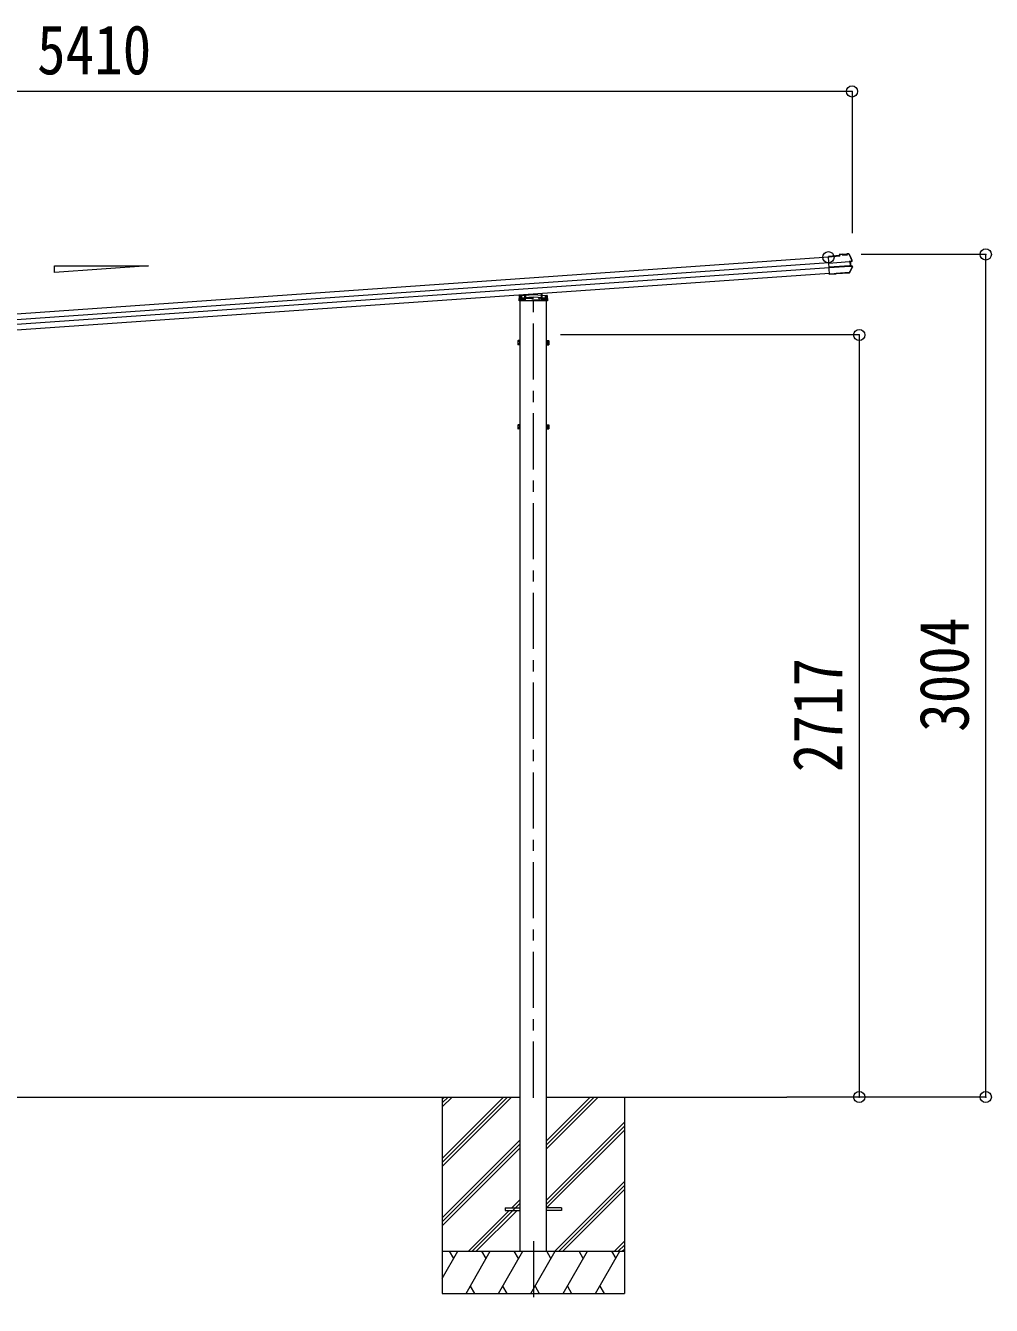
# Model space of a CAD drawing. Units: millimetres at full size, sheet at 1:40. Extents: x -11243 to 11243, y -7760 to 7760.
# Drawn here: x 3416 to 6858, y -5024 to -462 of the extents above; entities that cross this region are included whole.
import ezdxf
from ezdxf.enums import TextEntityAlignment as Align

# ---------------------------------------------------------------- set-up
doc = ezdxf.new("R2010")
doc.units = ezdxf.units.MM
doc.header["$LTSCALE"] = 40
doc.header["$PDMODE"] = 32
doc.header["$PDSIZE"] = 40
doc.linetypes.add('CHAIN1', pattern=[8, 5, -1, 1, -1])
doc.linetypes.add('DASHED1', pattern=[1.8, 1.2, -0.6])
for name, color, linetype, lineweight in [('0-0_0', 7, 'Continuous', 9), ('0-1_本体', 5, 'CHAIN1', 9), ('0-3_ELV2', 4, 'Continuous', 9), ('0-6_OTH_LINE', 6, 'Continuous', 9), ('0-7_SHAPE', 4, 'Continuous', 9)]:
    doc.layers.add(name, color=color, linetype=linetype, lineweight=lineweight)
doc.styles.add('ＭＳ ゴシック', font='')
doc.styles.get('ＭＳ ゴシック').set_extended_font_data('MS Gothic')

msp = doc.modelspace()

# ---------------------------------------------------------------- linework, layer by layer
at = {"layer": '0-0_0'}
for p, q in [((2172.01, -4281.4), (5179.01, -4281.4)), ((4900.51, -4281.4), (4900.51, -4981.4)), ((4900.51, -4500.38), (5119.49, -4281.4)), ((4900.51, -4514.52), (5133.63, -4281.4)), ((4900.51, -4528.66), (5147.78, -4281.4)), ((4900.51, -4316.53), (4935.64, -4281.4)), ((4900.51, -4302.39), (4921.5, -4281.4)), ((4900.51, -4288.24), (4907.36, -4281.4)), ((5272.01, -4465.53), (5456.14, -4281.4)), ((5272.01, -4451.39), (5442, -4281.4)), ((5272.01, -4437.24), (5427.86, -4281.4)), ((5272.01, -4281.4), (6129.29, -4281.4)), ((5550.51, -4281.4), (5550.51, -4981.4)), ((5272.01, -4649.37), (5550.51, -4370.88)), ((5272.01, -4663.52), (5550.51, -4385.02)), ((5272.77, -4676.9), (5550.51, -4399.16)), ((4900.51, -4712.51), (5179.01, -4434.01)), ((4900.51, -4726.65), (5179.01, -4448.15)), ((4900.51, -4740.79), (5179.01, -4462.29)), ((5302.12, -4831.4), (5550.51, -4583.01)), ((5316.26, -4831.4), (5550.51, -4597.15)), ((5148.25, -4676.9), (5179.01, -4646.14)), ((5330.4, -4831.4), (5550.51, -4611.29)), ((4993.75, -4831.4), (5139.25, -4685.9)), ((5007.89, -4831.4), (5179.01, -4660.28)), ((5022.04, -4831.4), (5167.54, -4685.9)), ((4900.51, -4831.4), (5550.51, -4831.4)), ((4900.51, -4928.65), (4956.66, -4831.4)), ((4941.66, -4857.38), (4926.66, -4831.4)), ((4985.53, -4981.4), (5072.13, -4831.4)), ((5057.13, -4857.38), (5042.13, -4831.4)), ((5101, -4981.4), (5187.6, -4831.4)), ((5172.6, -4857.38), (5157.6, -4831.4)), ((5216.47, -4981.4), (5303.07, -4831.4)), ((5288.07, -4857.38), (5273.07, -4831.4)), ((5331.94, -4981.4), (5418.54, -4831.4)), ((5403.54, -4857.38), (5388.54, -4831.4)), ((5447.41, -4981.4), (5534.01, -4831.4)), ((5504.01, -4831.4), (5519.01, -4857.38)), ((5514.25, -4831.4), (5550.51, -4795.14)), ((5528.39, -4831.4), (5550.51, -4809.28)), ((5542.54, -4831.4), (5550.51, -4823.42)), ((5000.53, -4955.42), (5015.53, -4981.4)), ((5116, -4955.42), (5131, -4981.4)), ((5231.47, -4955.42), (5246.47, -4981.4)), ((5346.94, -4955.42), (5361.94, -4981.4)), ((5462.41, -4955.42), (5477.41, -4981.4)), ((4900.51, -4981.4), (5550.51, -4981.4))]:
    msp.add_line(p, q, dxfattribs=at)
at = {"layer": '0-1_本体'}
for p, q in [((5225.51, -4283.9), (5225.51, -1409.21)), ((5225.51, -4795.27), (5225.51, -5024.27))]:
    msp.add_line(p, q, dxfattribs=at)
at = {"layer": '0-3_ELV2'}
for p, q in [((6328.84, -1276.3), (6315.98, -1277.2)), ((6315.98, -1277.2), (6316.28, -1281.59)), ((6328.95, -1277.8), (6328.84, -1276.3)), ((6328.84, -1276.3), (6329.05, -1276.9)), ((6343.34, -1277.29), (6328.99, -1278.3)), ((6343.09, -1275.92), (6343.21, -1275.3)), ((6348.38, -1274.94), (6343.21, -1275.3)), ((6343.34, -1277.29), (6343.31, -1276.83)), ((6344.75, -1278.7), (6344.61, -1276.74)), ((6277.2, -1287.51), (1066.12, -1651.9)), ((6278.62, -1307.82), (1067.54, -1672.21)), ((6316.28, -1281.59), (6276.98, -1284.34)), ((6281.49, -1348.78), (6276.98, -1284.34)), ((6277.08, -1285.84), (6317.88, -1282.99)), ((6278.65, -1308.3), (6351.56, -1303.2)), ((6351.65, -1304.43), (6278.74, -1309.53)), ((6352.62, -1318.3), (6279.71, -1323.4)), ((6279.8, -1324.63), (6352.7, -1319.53)), ((6328.95, -1277.8), (6317.58, -1278.6)), ((6317.88, -1282.99), (6317.58, -1278.6)), ((6317.58, -1278.6), (6318.16, -1279.18)), ((6318.6, -1283.61), (6317.88, -1282.99)), ((6328.96, -1277.83), (6327.65, -1277.92)), ((6327.65, -1277.92), (6327.79, -1279.89)), ((6327.79, -1279.89), (6344.75, -1278.7)), ((6328.95, -1277.8), (6328.96, -1277.83)), ((6328.96, -1277.83), (6328.99, -1278.3)), ((6333.17, -1278.01), (6333.28, -1279.5)), ((6339.26, -1279.08), (6339.16, -1277.59)), ((6353.05, -1303.09), (6353.97, -1303.03)), ((6353.42, -1304.42), (6353.93, -1304.38)), ((6353.6, -1319.41), (6353.83, -1319.39)), ((6359.88, -1301.45), (6353.97, -1303.03)), ((6353.97, -1303.03), (6355.11, -1319.36)), ((6354.2, -1319.43), (6355.11, -1319.36)), ((6354.89, -1318.03), (6354.37, -1318.06)), ((6354.63, -1304.22), (6355.55, -1304.16)), ((6355.11, -1319.36), (6361.15, -1320.1)), ((6355.6, -1318.09), (6356.52, -1318.02)), ((6279.83, -1325.06), (1068.74, -1689.45)), ((6281.25, -1345.37), (1070.16, -1709.76)), ((6298.14, -1346.11), (6281.38, -1347.28)), ((6288.94, -1347.86), (6281.46, -1348.39)), ((6298.24, -1347.61), (6281.49, -1348.78)), ((6288.97, -1348.26), (6288.86, -1346.76)), ((6298.14, -1346.11), (6298.31, -1345.73)), ((6298.14, -1346.11), (6298.24, -1347.61)), ((6298.24, -1347.61), (6298.42, -1347.23)), ((6298.31, -1345.73), (6304.3, -1345.31)), ((6298.31, -1345.73), (6298.42, -1347.23)), ((6298.42, -1347.23), (6304.4, -1346.81)), ((6304.3, -1345.31), (6304.52, -1345.67)), ((6351.59, -1342.37), (6304.52, -1345.67)), ((6304.52, -1345.67), (6304.63, -1347.16)), ((6350.77, -1343.94), (6304.63, -1347.16)), ((5176.57, -1431.83), (5225.51, -1428.41)), ((5177.1, -1423.32), (5225.51, -1419.94)), ((5179.01, -4831.4), (5179.01, -1442.34)), ((5225.51, -1419.94), (5273.93, -1423.32)), ((5225.51, -1428.41), (5274.45, -1431.83)), ((5255.33, -1417.4), (5255.61, -1422.04)), ((5272.01, -4831.4), (5272.01, -1442.34)), ((5274.86, -1424.26), (5275.96, -1442.34)), ((5170.31, -1585.64), (5170.89, -1584.63)), ((5170.31, -1585.64), (5170.31, -1598.64)), ((5175.81, -1584.63), (5170.89, -1584.63)), ((5175.81, -1588.38), (5170.89, -1588.38)), ((5175.81, -1595.89), (5170.89, -1595.89)), ((5175.8, -1592.44), (5177.41, -1592.44)), ((5175.81, -1584.43), (5175.81, -1599.44)), ((5177.41, -1584.89), (5175.81, -1584.89)), ((5175.81, -1591.44), (5177.41, -1591.44)), ((5273.61, -1584.89), (5275.21, -1584.89)), ((5275.21, -1591.44), (5273.61, -1591.44)), ((5275.22, -1592.44), (5273.61, -1592.44)), ((5275.21, -1584.43), (5275.21, -1599.44)), ((5275.21, -1584.43), (5280.13, -1584.43)), ((5275.21, -1588.18), (5280.13, -1588.18)), ((5275.21, -1595.69), (5280.13, -1595.69)), ((5280.71, -1585.44), (5280.13, -1584.43)), ((5280.71, -1585.44), (5280.71, -1598.44)), ((5170.31, -1598.64), (5170.89, -1599.64)), ((5175.81, -1599.64), (5170.89, -1599.64)), ((5175.81, -1598.99), (5177.41, -1598.99)), ((5275.21, -1598.99), (5273.61, -1598.99)), ((5275.21, -1599.44), (5280.13, -1599.44)), ((5280.71, -1598.44), (5280.13, -1599.44)), ((5170.31, -1885.64), (5170.89, -1884.63)), ((5170.31, -1885.64), (5170.31, -1898.64)), ((5170.31, -1898.64), (5170.89, -1899.64)), ((5175.81, -1884.63), (5170.89, -1884.63)), ((5175.81, -1888.38), (5170.89, -1888.38)), ((5175.81, -1895.89), (5170.89, -1895.89)), ((5175.81, -1899.64), (5170.89, -1899.64)), ((5175.8, -1892.44), (5177.41, -1892.44)), ((5175.81, -1884.43), (5175.81, -1899.44)), ((5177.41, -1884.89), (5175.81, -1884.89)), ((5175.81, -1891.44), (5177.41, -1891.44)), ((5175.81, -1898.99), (5177.41, -1898.99)), ((5273.61, -1884.89), (5275.21, -1884.89)), ((5275.21, -1891.44), (5273.61, -1891.44)), ((5275.22, -1892.44), (5273.61, -1892.44)), ((5275.21, -1898.99), (5273.61, -1898.99)), ((5275.21, -1884.43), (5275.21, -1899.44)), ((5275.21, -1884.43), (5280.13, -1884.43)), ((5275.21, -1888.18), (5280.13, -1888.18)), ((5275.21, -1895.69), (5280.13, -1895.69)), ((5275.21, -1899.44), (5280.13, -1899.44)), ((5280.71, -1885.44), (5280.13, -1884.43)), ((5280.71, -1898.44), (5280.13, -1899.44)), ((5280.71, -1885.44), (5280.71, -1898.44)), ((5125.51, -4676.9), (5179.01, -4676.9)), ((5325.51, -4676.9), (5272.01, -4676.9))]:
    msp.add_line(p, q, dxfattribs=at)
at = {"layer": '0-3_ELV2', "linetype": 'DASHED1'}
for p, q in [((5176.64, -1431.84), (5274.38, -1431.84)), ((5179.12, -1425.19), (5178.07, -1442.34)), ((5178.54, -1434.64), (5183.51, -1434.64)), ((5178.59, -1433.84), (5272.44, -1433.84)), ((5225.51, -1430.41), (5178.6, -1433.69)), ((5225.51, -1421.94), (5179.12, -1425.19)), ((5182.31, -1424.96), (5182.31, -1438.6)), ((5182.31, -1438.6), (5183.31, -1440.34)), ((5267.71, -1440.34), (5183.31, -1440.34)), ((5183.51, -1424.88), (5183.51, -1440.34)), ((5185.01, -1433.24), (5185.01, -1440.34)), ((5188.11, -1433.84), (5188.11, -1440.34)), ((5188.24, -1433.84), (5188.24, -1440.34)), ((5188.51, -1433), (5188.51, -1440.34)), ((5188.51, -1438.6), (5191.51, -1438.6)), ((5191.51, -1432.79), (5191.51, -1440.34)), ((5194.75, -1432.78), (5195.44, -1421.59)), ((5197.45, -1421.45), (5196.17, -1442.34)), ((5199.51, -1431.84), (5199.51, -1433.84)), ((5204.01, -1434.64), (5204.01, -1431.91)), ((5205.51, -1434.64), (5204.01, -1434.64)), ((5205.51, -1431.81), (5205.51, -1434.64)), ((5271.91, -1425.19), (5225.51, -1421.94)), ((5272.43, -1433.69), (5225.51, -1430.41)), ((5245.51, -1434.64), (5245.51, -1431.81)), ((5245.51, -1434.64), (5247.01, -1434.64)), ((5247.01, -1431.91), (5247.01, -1434.64)), ((5251.51, -1433.84), (5251.51, -1431.84)), ((5253.33, -1417.54), (5254.85, -1442.34)), ((5255.61, -1422.04), (5256.27, -1432.78)), ((5259.51, -1432.79), (5259.51, -1440.34)), ((5259.51, -1438.6), (5262.51, -1438.6)), ((5262.51, -1433), (5262.51, -1440.34)), ((5262.78, -1433.84), (5262.78, -1440.34)), ((5262.91, -1433.84), (5262.91, -1440.34)), ((5266.01, -1433.24), (5266.01, -1440.34)), ((5267.51, -1424.88), (5267.51, -1440.34)), ((5267.51, -1434.64), (5272.48, -1434.64)), ((5267.71, -1440.34), (5268.71, -1438.6)), ((5268.71, -1424.96), (5268.71, -1438.6)), ((5272.96, -1442.34), (5271.91, -1425.19))]:
    msp.add_line(p, q, dxfattribs=at)
at = {"layer": '0-3_ELV2'}
for points in [[(6348.81, -1276.41), (6343.31, -1276.8), (6343.21, -1275.3)], [(6344.61, -1276.74), (6343.31, -1276.83), (6343.31, -1276.8)], [(6349.96, -1277.07), (6355.48, -1288.29), (6360.72, -1299.66)], [(6362.16, -1321.97), (6356.99, -1332.23), (6351.59, -1342.37)], [(6360.27, -1302.89), (6355.55, -1304.16), (6356.52, -1318.02), (6361.33, -1318.61)], [(6304.3, -1345.31), (6304.4, -1346.81), (6304.63, -1347.16)], [(5275.96, -1442.34), (5175.06, -1442.34), (5176.17, -1424.26)], [(5179.01, -1583.44), (5177.41, -1583.44), (5177.41, -1600.44), (5179.01, -1600.44)], [(5272.01, -1583.44), (5273.61, -1583.44), (5273.61, -1600.44), (5272.01, -1600.44)], [(5179.01, -1883.44), (5177.41, -1883.44), (5177.41, -1900.44), (5179.01, -1900.44)], [(5272.01, -1883.44), (5273.61, -1883.44), (5273.61, -1900.44), (5272.01, -1900.44)], [(5125.51, -4676.9), (5125.51, -4685.9), (5179.01, -4685.9)], [(5325.51, -4676.9), (5325.51, -4685.9), (5272.01, -4685.9)]]:
    msp.add_lwpolyline(points, dxfattribs=at)
for centre, radius, start, end in [((6348.61, -1278.12), 3.19, 26.86597, 94.02466), ((6348.9, -1277.61), 1.2, 26.89869, 94.02902), ((5903.62, -1503.5), 502, 24.03393, 26.8619), ((5912.54, -1102.09), 502, 331.41438, 333.93986), ((6359.54, -1300.19), 1.3, 285.12702, 24.10936), ((6359.54, -1300.19), 2.8, 285, 24.03393), ((6360.99, -1321.39), 1.3, 333.87402, 82.86161), ((6360.99, -1321.39), 2.8, 333.93986, 83), ((6350.55, -1340.75), 3.19, 273.987, 331.41712), ((5176.64, -1432.83), 1, 94, 176.5), ((5177.16, -1424.32), 1, 94, 176.5), ((5273.86, -1424.32), 1, 3.5, 86), ((5274.38, -1432.83), 1, 3.5, 86), ((5173.63, -1586.51), 3.32, 145.61575, 214.38425), ((5182.73, -1592.14), 12.42, 162.41205, 197.58795), ((5173.63, -1597.76), 3.32, 145.61575, 214.38425), ((5277.39, -1586.31), 3.32, 325.61575, 34.38425), ((5268.29, -1591.94), 12.42, 342.41205, 17.58795), ((5277.39, -1597.56), 3.32, 325.61575, 34.38425), ((5173.63, -1886.51), 3.32, 145.61575, 214.38425), ((5182.73, -1892.14), 12.42, 162.41205, 197.58795), ((5173.63, -1897.76), 3.32, 145.61575, 214.38425), ((5277.39, -1886.31), 3.32, 325.61575, 34.38425), ((5268.29, -1891.94), 12.42, 342.41205, 17.58795), ((5277.39, -1897.56), 3.32, 325.61575, 34.38425)]:
    msp.add_arc(centre, radius, start, end, dxfattribs=at)
at = {"layer": '0-3_ELV2', "linetype": 'DASHED1'}
for centre, start, end in [((5176.64, -1432.84), 90, 176.5), ((5274.38, -1432.84), 3.5, 90)]:
    msp.add_arc(centre, 1, start, end, dxfattribs=at)
at = {"layer": '0-3_ELV2'}
for centre, major_axis, ratio, start_param, end_param in [((6329.27, -1280.09), (-0.22, 3.19), 0.016053, 5.3122341, 6.2220988), ((6343.32, -1279.11), (-0.22, 3.19), 0.016053, 0.0610865, 0.9709512), ((6318.24, -1280.38), (-0.08, 1.2), 0.052408, 5.1044164, 6.2220988), ((6307.42, -1472.37), (-34.91, 499.28), 0.052408, 5.0964197, 5.1044164), ((6351.58, -1303.49), (1.5, 0.1), 0.19438, 0.8222243, 1.5707963), ((6351.69, -1305.01), (2.99, 0.21), 0.19438, 0.9410649, 1.5707963), ((6351.58, -1303.49), (1.48, 0.4), 0.014741, 0.0756738, 0.8193583), ((6352.58, -1317.72), (2.99, 0.21), 0.19438, 4.712389, 5.3421204), ((6352.68, -1319.24), (1.5, 0.1), 0.19438, 4.712389, 5.3570179), ((6352.68, -1319.24), (1.52, -0.19), 0.014741, 5.567803, 6.2075115), ((6351.69, -1305.01), (2.95, 0.79), 0.014741, 0.0756738, 0.7041788), ((6352.58, -1317.71), (3.03, -0.37), 0.014741, 5.5790065, 6.2075115)]:
    msp.add_ellipse(centre, major_axis=major_axis, ratio=ratio, start_param=start_param, end_param=end_param, dxfattribs=at)
at = {"layer": '0-6_OTH_LINE'}
for p, q in [((6361.41, -696.31), (951.41, -696.31)), ((6361.41, -696.31), (6361.41, -1201.28)), ((6838.23, -1277.4), (6394.42, -1277.4)), ((6838.23, -4281.4), (6838.23, -1277.4)), ((6387.23, -1564.64), (5322.01, -1564.64)), ((6387.23, -1564.64), (6387.23, -4281.4)), ((6838.23, -4281.4), (6129.29, -4281.4))]:
    msp.add_line(p, q, dxfattribs=at)
for p in [(6361.41, -696.31), (6277.2, -1287.51), (6838.23, -1277.4), (6387.23, -1564.64), (6387.23, -4281.4), (6838.23, -4281.4)]:
    msp.add_point(p, dxfattribs=at)
at = {"layer": '0-7_SHAPE'}
for p, q in [((3518.25, -1317.94), (3854.25, -1317.94)), ((3518.25, -1341.43), (3518.25, -1317.94)), ((3854.25, -1317.94), (3518.25, -1341.43))]:
    msp.add_line(p, q, dxfattribs=at)

# ---------------------------------------------------------------- texts
at = {"layer": '0-6_OTH_LINE', "color": 7, "style": 'ＭＳ ゴシック', "width": 0.85}
msp.add_text('5410', height=176, dxfattribs=at).set_placement((3456.41, -688.31), align=Align.BOTTOM_LEFT)
for s, p in [('3004', (6830.23, -2979.4)), ('2717', (6379.23, -3123.02))]:
    msp.add_text(s, height=176, rotation=90, dxfattribs=at).set_placement(p, align=Align.BOTTOM_LEFT)

doc.saveas('drawing.dxf')
